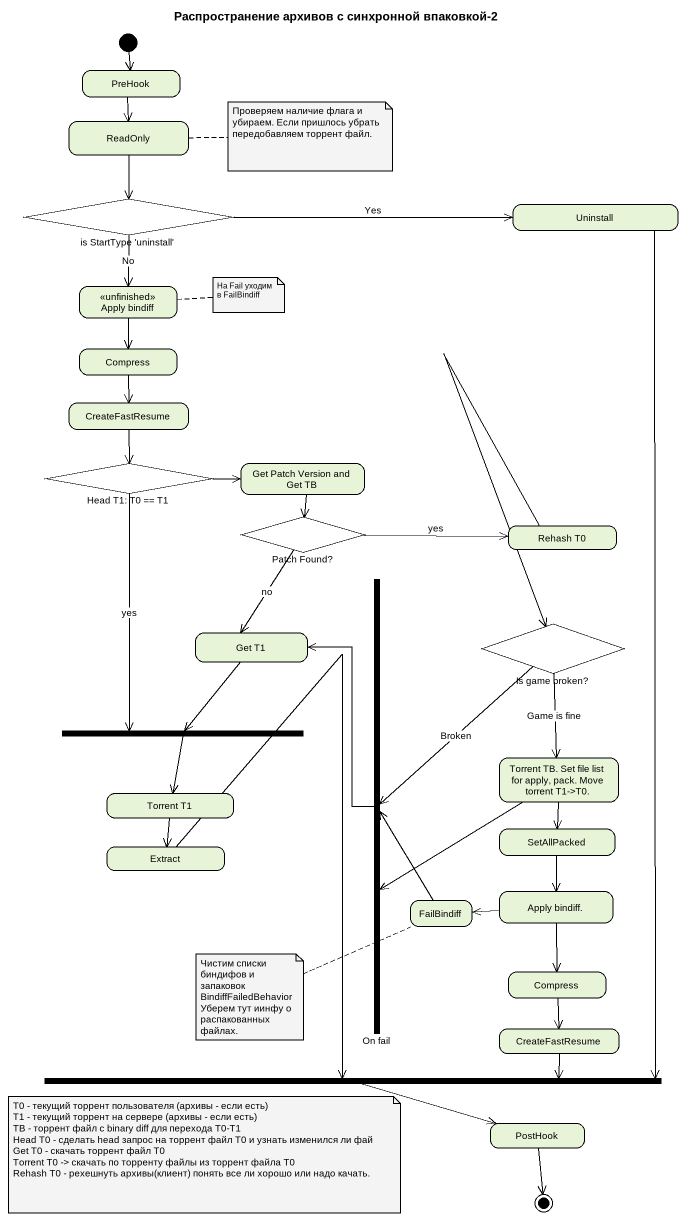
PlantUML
@startuml
title Распространение архивов с синхронной впаковкой-2
hide empty description
state PreHook
state ReadOnly
state "is StartType 'uninstall'" as is_StartType_uninstall <<choice>>
state Uninstall
state "Apply bindiff" as Apply_bindiff <<unfinished>>
state Compress
state CreateFastResume
state "Head T1: T0 == T1" as Head_T1_T0_T1 <<choice>>
state "Get Patch Version and Get TB" as Get_Patch_Version_and_Get_TB
state "Patch Found?" as Patch_Found <<choice>>
state "Rehash T0" as Rehash_T0
state "On fail" as On_fail <<join>>
state "Get T1" as Get_T1
state "Is game broken?" as Is_game_broken <<choice>>
state fork1 <<join>>
state "Torrent TB. Set file list for apply, pack. Move torrent T1->T0." as Torrent_TB_Set_file_list
state "Torrent T1" as Torrent_T1
state SetAllPacked
state Extract
state FailBindiff
state "Apply bindiff." as Apply_bindiff_2
state "Compress" as Compress_2
state "CreateFastResume" as CreateFastResume_2
state fork2 <<join>>
state PostHook
[*] --> PreHook
PreHook --> ReadOnly
ReadOnly --> is_StartType_uninstall
is_StartType_uninstall -right-> Uninstall : Yes
is_StartType_uninstall --> Apply_bindiff : No
Uninstall --> fork2
Apply_bindiff --> Compress
Compress --> CreateFastResume
CreateFastResume --> Head_T1_T0_T1
Head_T1_T0_T1 -right-> Get_Patch_Version_and_Get_TB
Head_T1_T0_T1 --> fork1 : yes
Get_Patch_Version_and_Get_TB --> Patch_Found
Patch_Found -right-> Rehash_T0 : yes
Patch_Found --> Get_T1 : no
Rehash_T0 --> Is_game_broken
On_fail -up-> Get_T1
Get_T1 --> fork1
Is_game_broken --> On_fail : Broken
Is_game_broken --> Torrent_TB_Set_file_list : Game is fine
fork1 --> Torrent_T1
Torrent_TB_Set_file_list -left-> On_fail
Torrent_TB_Set_file_list --> SetAllPacked
Torrent_T1 --> Extract
SetAllPacked --> Apply_bindiff_2
Extract --> fork2
FailBindiff -up-> On_fail
Apply_bindiff_2 -left-> FailBindiff
Apply_bindiff_2 --> Compress_2
Compress_2 --> CreateFastResume_2
CreateFastResume_2 -left-> fork2
fork2 -right-> PostHook
PostHook --> [*]
note right of ReadOnly : Проверяем наличие флага и убираем. Если пришлось убрать передобавляем торрент файл.
note right of Apply_bindiff : На Fail уходим в FailBindiff
note left of FailBindiff
  Чистим списки биндифов и запаковок
  BindiffFailedBehavior
  Уберем тут иинфу о распакованных файлах.
end note
note as N4
  T0 - текущий торрент пользователя (архивы - если есть)
  T1 - текущий торрент на сервере (архивы - если есть)
  TB - торрент файл с binary diff для перехода T0-T1
  Head T0 - сделать head запрос на торрент файл T0 и узнать изменился ли фай
  Get T0 - скачать торрент файл T0
  Torrent T0 -> скачать по торренту файлы из торрент файла T0
  Rehash T0 - рехешнуть архивы(клиент) понять все ли хорошо или надо качать.
end note
@enduml
